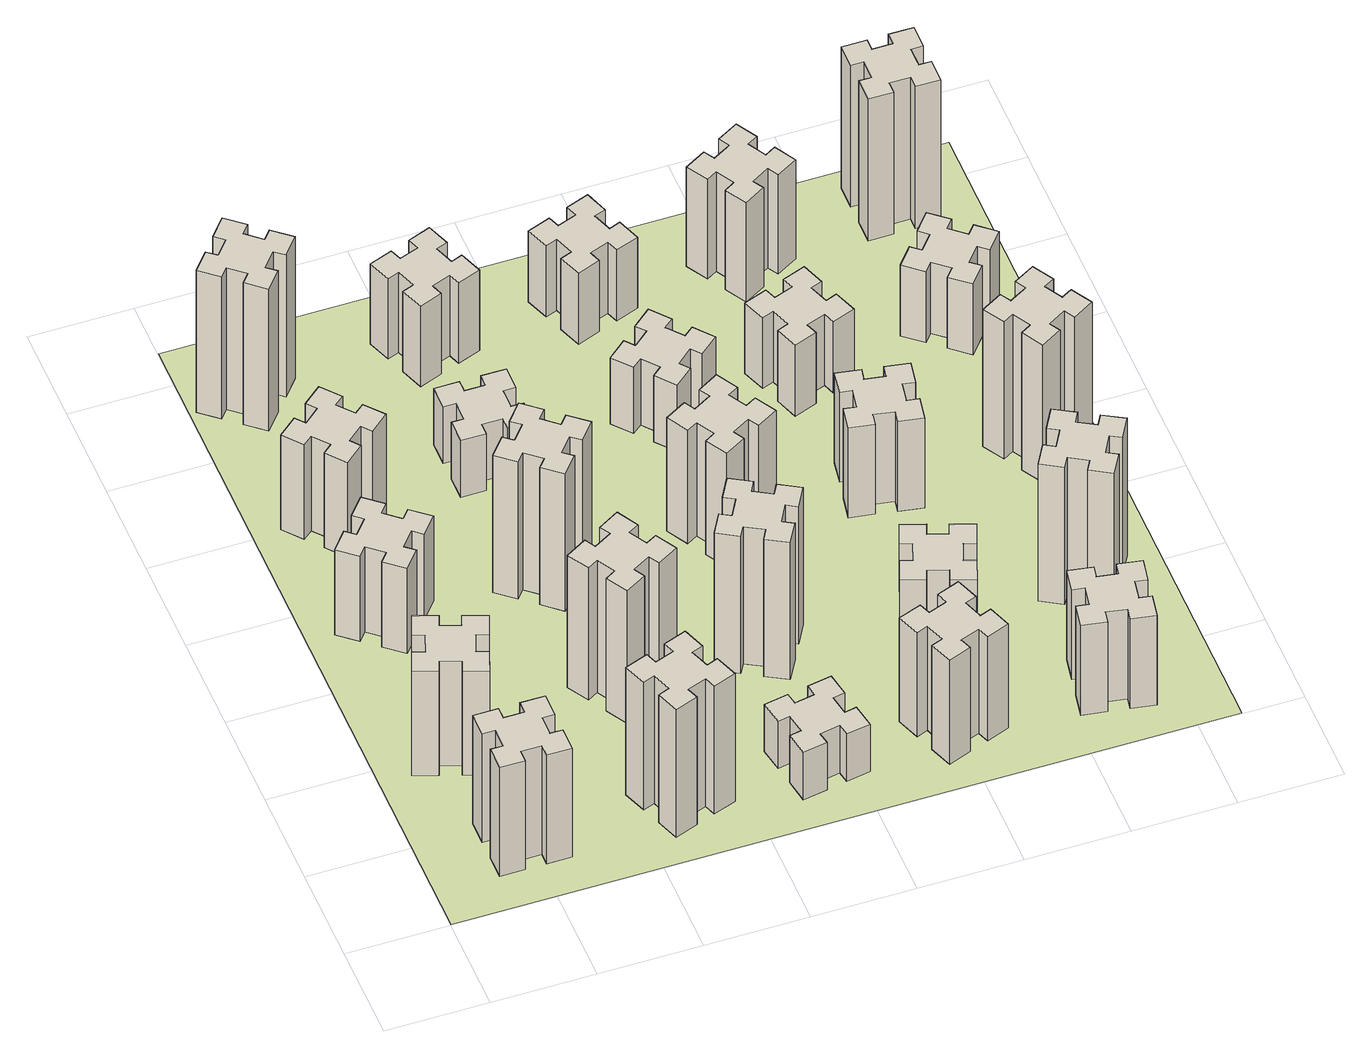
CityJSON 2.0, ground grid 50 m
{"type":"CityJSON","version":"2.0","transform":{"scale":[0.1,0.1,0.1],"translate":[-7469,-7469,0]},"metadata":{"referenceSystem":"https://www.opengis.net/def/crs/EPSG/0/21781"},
"CityObjects":{
"building1":{"type":"Building","attributes":{"class":"1000","function":"1000","usage":"1000","yearOfConstruction":2016,"roofType":"1000","measuredHeight":69,"storeysAboveGround":30,"storeysBelowGround":0},"geometry":[{"type":"Solid","lod":"1","boundaries":[[[[0,1,2,3,4,5,6,7,8,9,10,11,12,13,14,15,16,17,18,19]],[[17,16,20,21]],[[16,15,22,20]],[[15,14,23,22]],[[14,13,24,23]],[[13,12,25,24]],[[12,11,26,25]],[[11,10,27,26]],[[10,9,28,27]],[[9,8,29,28]],[[8,7,30,29]],[[7,6,31,30]],[[6,5,32,31]],[[5,4,33,32]],[[4,3,34,33]],[[3,2,35,34]],[[2,1,36,35]],[[1,0,37,36]],[[0,19,38,37]],[[19,18,39,38]],[[18,17,21,39]],[[24,25,26,27,28,29,30,31,32,33,34,35,36,37,38,39,21,20,22,23]]]]}]},
"building2":{"type":"Building","attributes":{"class":"1000","function":"1000","usage":"1000","yearOfConstruction":2016,"roofType":"1000","measuredHeight":66,"storeysAboveGround":30,"storeysBelowGround":0},"geometry":[{"type":"Solid","lod":"1","boundaries":[[[[40,41,42,43,44,45,46,47,48,49,50,51,52,53,54,55,56,57,58,59]],[[57,56,60,61]],[[56,55,62,60]],[[55,54,63,62]],[[54,53,64,63]],[[53,52,65,64]],[[52,51,66,65]],[[51,50,67,66]],[[50,49,68,67]],[[49,48,69,68]],[[48,47,70,69]],[[47,46,71,70]],[[46,45,72,71]],[[45,44,73,72]],[[44,43,74,73]],[[43,42,75,74]],[[42,41,76,75]],[[41,40,77,76]],[[40,59,78,77]],[[59,58,79,78]],[[58,57,61,79]],[[64,65,66,67,68,69,70,71,72,73,74,75,76,77,78,79,61,60,62,63]]]]}]},
"building3":{"type":"Building","attributes":{"class":"1000","function":"1000","usage":"1000","yearOfConstruction":2016,"roofType":"1000","measuredHeight":54,"storeysAboveGround":30,"storeysBelowGround":0},"geometry":[{"type":"Solid","lod":"1","boundaries":[[[[80,81,82,83,84,85,86,87,88,89,90,91,92,93,94,95,96,97,98,99]],[[97,96,100,101]],[[96,95,102,100]],[[95,94,103,102]],[[94,93,104,103]],[[93,92,105,104]],[[92,91,106,105]],[[91,90,107,106]],[[90,89,108,107]],[[89,88,109,108]],[[88,87,110,109]],[[87,86,111,110]],[[86,85,112,111]],[[85,84,113,112]],[[84,83,114,113]],[[83,82,115,114]],[[82,81,116,115]],[[81,80,117,116]],[[80,99,118,117]],[[99,98,119,118]],[[98,97,101,119]],[[104,105,106,107,108,109,110,111,112,113,114,115,116,117,118,119,101,100,102,103]]]]}]},
"building4":{"type":"Building","attributes":{"class":"1000","function":"1000","usage":"1000","yearOfConstruction":2016,"roofType":"1000","measuredHeight":60,"storeysAboveGround":30,"storeysBelowGround":0},"geometry":[{"type":"Solid","lod":"1","boundaries":[[[[120,121,122,123,124,125,126,127,128,129,130,131,132,133,134,135,136,137,138,139]],[[137,136,140,141]],[[136,135,142,140]],[[135,134,143,142]],[[134,133,144,143]],[[133,132,145,144]],[[132,131,146,145]],[[131,130,147,146]],[[130,129,148,147]],[[129,128,149,148]],[[128,127,150,149]],[[127,126,151,150]],[[126,125,152,151]],[[125,124,153,152]],[[124,123,154,153]],[[123,122,155,154]],[[122,121,156,155]],[[121,120,157,156]],[[120,139,158,157]],[[139,138,159,158]],[[138,137,141,159]],[[144,145,146,147,148,149,150,151,152,153,154,155,156,157,158,159,141,140,142,143]]]]}]},
"building5":{"type":"Building","attributes":{"class":"1000","function":"1000","usage":"1000","yearOfConstruction":2016,"roofType":"1000","measuredHeight":90,"storeysAboveGround":30,"storeysBelowGround":0},"geometry":[{"type":"Solid","lod":"1","boundaries":[[[[160,161,162,163,164,165,166,167,168,169,170,171,172,173,174,175,176,177,178,179]],[[177,176,180,181]],[[176,175,182,180]],[[175,174,183,182]],[[174,173,184,183]],[[173,172,185,184]],[[172,171,186,185]],[[171,170,187,186]],[[170,169,188,187]],[[169,168,189,188]],[[168,167,190,189]],[[167,166,191,190]],[[166,165,192,191]],[[165,164,193,192]],[[164,163,194,193]],[[163,162,195,194]],[[162,161,196,195]],[[161,160,197,196]],[[160,179,198,197]],[[179,178,199,198]],[[178,177,181,199]],[[184,185,186,187,188,189,190,191,192,193,194,195,196,197,198,199,181,180,182,183]]]]}]},
"building6":{"type":"Building","attributes":{"class":"1000","function":"1000","usage":"1000","yearOfConstruction":2016,"roofType":"1000","measuredHeight":81,"storeysAboveGround":30,"storeysBelowGround":0},"geometry":[{"type":"Solid","lod":"1","boundaries":[[[[200,201,202,203,204,205,206,207,208,209,210,211,212,213,214,215,216,217,218,219]],[[217,216,220,221]],[[216,215,222,220]],[[215,214,223,222]],[[214,213,224,223]],[[213,212,225,224]],[[212,211,226,225]],[[211,210,227,226]],[[210,209,228,227]],[[209,208,229,228]],[[208,207,230,229]],[[207,206,231,230]],[[206,205,232,231]],[[205,204,233,232]],[[204,203,234,233]],[[203,202,235,234]],[[202,201,236,235]],[[201,200,237,236]],[[200,219,238,237]],[[219,218,239,238]],[[218,217,221,239]],[[224,225,226,227,228,229,230,231,232,233,234,235,236,237,238,239,221,220,222,223]]]]}]},
"building7":{"type":"Building","attributes":{"class":"1000","function":"1000","usage":"1000","yearOfConstruction":2016,"roofType":"1000","measuredHeight":84,"storeysAboveGround":30,"storeysBelowGround":0},"geometry":[{"type":"Solid","lod":"1","boundaries":[[[[240,241,242,243,244,245,246,247,248,249,250,251,252,253,254,255,256,257,258,259]],[[257,256,260,261]],[[256,255,262,260]],[[255,254,263,262]],[[254,253,264,263]],[[253,252,265,264]],[[252,251,266,265]],[[251,250,267,266]],[[250,249,268,267]],[[249,248,269,268]],[[248,247,270,269]],[[247,246,271,270]],[[246,245,272,271]],[[245,244,273,272]],[[244,243,274,273]],[[243,242,275,274]],[[242,241,276,275]],[[241,240,277,276]],[[240,259,278,277]],[[259,258,279,278]],[[258,257,261,279]],[[264,265,266,267,268,269,270,271,272,273,274,275,276,277,278,279,261,260,262,263]]]]}]},
"building8":{"type":"Building","attributes":{"class":"1000","function":"1000","usage":"1000","yearOfConstruction":2016,"roofType":"1000","measuredHeight":87,"storeysAboveGround":30,"storeysBelowGround":0},"geometry":[{"type":"Solid","lod":"1","boundaries":[[[[280,281,282,283,284,285,286,287,288,289,290,291,292,293,294,295,296,297,298,299]],[[297,296,300,301]],[[296,295,302,300]],[[295,294,303,302]],[[294,293,304,303]],[[293,292,305,304]],[[292,291,306,305]],[[291,290,307,306]],[[290,289,308,307]],[[289,288,309,308]],[[288,287,310,309]],[[287,286,311,310]],[[286,285,312,311]],[[285,284,313,312]],[[284,283,314,313]],[[283,282,315,314]],[[282,281,316,315]],[[281,280,317,316]],[[280,299,318,317]],[[299,298,319,318]],[[298,297,301,319]],[[304,305,306,307,308,309,310,311,312,313,314,315,316,317,318,319,301,300,302,303]]]]}]},
"building9":{"type":"Building","attributes":{"class":"1000","function":"1000","usage":"1000","yearOfConstruction":2016,"roofType":"1000","measuredHeight":36,"storeysAboveGround":30,"storeysBelowGround":0},"geometry":[{"type":"Solid","lod":"1","boundaries":[[[[320,321,322,323,324,325,326,327,328,329,330,331,332,333,334,335,336,337,338,339]],[[337,336,340,341]],[[336,335,342,340]],[[335,334,343,342]],[[334,333,344,343]],[[333,332,345,344]],[[332,331,346,345]],[[331,330,347,346]],[[330,329,348,347]],[[329,328,349,348]],[[328,327,350,349]],[[327,326,351,350]],[[326,325,352,351]],[[325,324,353,352]],[[324,323,354,353]],[[323,322,355,354]],[[322,321,356,355]],[[321,320,357,356]],[[320,339,358,357]],[[339,338,359,358]],[[338,337,341,359]],[[344,345,346,347,348,349,350,351,352,353,354,355,356,357,358,359,341,340,342,343]]]]}]},
"building10":{"type":"Building","attributes":{"class":"1000","function":"1000","usage":"1000","yearOfConstruction":2016,"roofType":"1000","measuredHeight":30,"storeysAboveGround":30,"storeysBelowGround":0},"geometry":[{"type":"Solid","lod":"1","boundaries":[[[[360,361,362,363,364,365,366,367,368,369,370,371,372,373,374,375,376,377,378,379]],[[377,376,380,381]],[[376,375,382,380]],[[375,374,383,382]],[[374,373,384,383]],[[373,372,385,384]],[[372,371,386,385]],[[371,370,387,386]],[[370,369,388,387]],[[369,368,389,388]],[[368,367,390,389]],[[367,366,391,390]],[[366,365,392,391]],[[365,364,393,392]],[[364,363,394,393]],[[363,362,395,394]],[[362,361,396,395]],[[361,360,397,396]],[[360,379,398,397]],[[379,378,399,398]],[[378,377,381,399]],[[384,385,386,387,388,389,390,391,392,393,394,395,396,397,398,399,381,380,382,383]]]]}]},
"building11":{"type":"Building","attributes":{"class":"1000","function":"1000","usage":"1000","yearOfConstruction":2016,"roofType":"1000","measuredHeight":51,"storeysAboveGround":30,"storeysBelowGround":0},"geometry":[{"type":"Solid","lod":"1","boundaries":[[[[400,401,402,403,404,405,406,407,408,409,410,411,412,413,414,415,416,417,418,419]],[[417,416,420,421]],[[416,415,422,420]],[[415,414,423,422]],[[414,413,424,423]],[[413,412,425,424]],[[412,411,426,425]],[[411,410,427,426]],[[410,409,428,427]],[[409,408,429,428]],[[408,407,430,429]],[[407,406,431,430]],[[406,405,432,431]],[[405,404,433,432]],[[404,403,434,433]],[[403,402,435,434]],[[402,401,436,435]],[[401,400,437,436]],[[400,419,438,437]],[[419,418,439,438]],[[418,417,421,439]],[[424,425,426,427,428,429,430,431,432,433,434,435,436,437,438,439,421,420,422,423]]]]}]},
"building12":{"type":"Building","attributes":{"class":"1000","function":"1000","usage":"1000","yearOfConstruction":2016,"roofType":"1000","measuredHeight":87,"storeysAboveGround":30,"storeysBelowGround":0},"geometry":[{"type":"Solid","lod":"1","boundaries":[[[[440,441,442,443,444,445,446,447,448,449,450,451,452,453,454,455,456,457,458,459]],[[457,456,460,461]],[[456,455,462,460]],[[455,454,463,462]],[[454,453,464,463]],[[453,452,465,464]],[[452,451,466,465]],[[451,450,467,466]],[[450,449,468,467]],[[449,448,469,468]],[[448,447,470,469]],[[447,446,471,470]],[[446,445,472,471]],[[445,444,473,472]],[[444,443,474,473]],[[443,442,475,474]],[[442,441,476,475]],[[441,440,477,476]],[[440,459,478,477]],[[459,458,479,478]],[[458,457,461,479]],[[464,465,466,467,468,469,470,471,472,473,474,475,476,477,478,479,461,460,462,463]]]]}]},
"building13":{"type":"Building","attributes":{"class":"1000","function":"1000","usage":"1000","yearOfConstruction":2016,"roofType":"1000","measuredHeight":72,"storeysAboveGround":30,"storeysBelowGround":0},"geometry":[{"type":"Solid","lod":"1","boundaries":[[[[480,481,482,483,484,485,486,487,488,489,490,491,492,493,494,495,496,497,498,499]],[[497,496,500,501]],[[496,495,502,500]],[[495,494,503,502]],[[494,493,504,503]],[[493,492,505,504]],[[492,491,506,505]],[[491,490,507,506]],[[490,489,508,507]],[[489,488,509,508]],[[488,487,510,509]],[[487,486,511,510]],[[486,485,512,511]],[[485,484,513,512]],[[484,483,514,513]],[[483,482,515,514]],[[482,481,516,515]],[[481,480,517,516]],[[480,499,518,517]],[[499,498,519,518]],[[498,497,501,519]],[[504,505,506,507,508,509,510,511,512,513,514,515,516,517,518,519,501,500,502,503]]]]}]},
"building14":{"type":"Building","attributes":{"class":"1000","function":"1000","usage":"1000","yearOfConstruction":2016,"roofType":"1000","measuredHeight":66,"storeysAboveGround":30,"storeysBelowGround":0},"geometry":[{"type":"Solid","lod":"1","boundaries":[[[[520,521,522,523,524,525,526,527,528,529,530,531,532,533,534,535,536,537,538,539]],[[537,536,540,541]],[[536,535,542,540]],[[535,534,543,542]],[[534,533,544,543]],[[533,532,545,544]],[[532,531,546,545]],[[531,530,547,546]],[[530,529,548,547]],[[529,528,549,548]],[[528,527,550,549]],[[527,526,551,550]],[[526,525,552,551]],[[525,524,553,552]],[[524,523,554,553]],[[523,522,555,554]],[[522,521,556,555]],[[521,520,557,556]],[[520,539,558,557]],[[539,538,559,558]],[[538,537,541,559]],[[544,545,546,547,548,549,550,551,552,553,554,555,556,557,558,559,541,540,542,543]]]]}]},
"building15":{"type":"Building","attributes":{"class":"1000","function":"1000","usage":"1000","yearOfConstruction":2016,"roofType":"1000","measuredHeight":42,"storeysAboveGround":30,"storeysBelowGround":0},"geometry":[{"type":"Solid","lod":"1","boundaries":[[[[560,561,562,563,564,565,566,567,568,569,570,571,572,573,574,575,576,577,578,579]],[[577,576,580,581]],[[576,575,582,580]],[[575,574,583,582]],[[574,573,584,583]],[[573,572,585,584]],[[572,571,586,585]],[[571,570,587,586]],[[570,569,588,587]],[[569,568,589,588]],[[568,567,590,589]],[[567,566,591,590]],[[566,565,592,591]],[[565,564,593,592]],[[564,563,594,593]],[[563,562,595,594]],[[562,561,596,595]],[[561,560,597,596]],[[560,579,598,597]],[[579,578,599,598]],[[578,577,581,599]],[[584,585,586,587,588,589,590,591,592,593,594,595,596,597,598,599,581,580,582,583]]]]}]},
"building16":{"type":"Building","attributes":{"class":"1000","function":"1000","usage":"1000","yearOfConstruction":2016,"roofType":"1000","measuredHeight":45,"storeysAboveGround":30,"storeysBelowGround":0},"geometry":[{"type":"Solid","lod":"1","boundaries":[[[[600,601,602,603,604,605,606,607,608,609,610,611,612,613,614,615,616,617,618,619]],[[617,616,620,621]],[[616,615,622,620]],[[615,614,623,622]],[[614,613,624,623]],[[613,612,625,624]],[[612,611,626,625]],[[611,610,627,626]],[[610,609,628,627]],[[609,608,629,628]],[[608,607,630,629]],[[607,606,631,630]],[[606,605,632,631]],[[605,604,633,632]],[[604,603,634,633]],[[603,602,635,634]],[[602,601,636,635]],[[601,600,637,636]],[[600,619,638,637]],[[619,618,639,638]],[[618,617,621,639]],[[624,625,626,627,628,629,630,631,632,633,634,635,636,637,638,639,621,620,622,623]]]]}]},
"building17":{"type":"Building","attributes":{"class":"1000","function":"1000","usage":"1000","yearOfConstruction":2016,"roofType":"1000","measuredHeight":30,"storeysAboveGround":30,"storeysBelowGround":0},"geometry":[{"type":"Solid","lod":"1","boundaries":[[[[640,641,642,643,644,645,646,647,648,649,650,651,652,653,654,655,656,657,658,659]],[[657,656,660,661]],[[656,655,662,660]],[[655,654,663,662]],[[654,653,664,663]],[[653,652,665,664]],[[652,651,666,665]],[[651,650,667,666]],[[650,649,668,667]],[[649,648,669,668]],[[648,647,670,669]],[[647,646,671,670]],[[646,645,672,671]],[[645,644,673,672]],[[644,643,674,673]],[[643,642,675,674]],[[642,641,676,675]],[[641,640,677,676]],[[640,659,678,677]],[[659,658,679,678]],[[658,657,661,679]],[[664,665,666,667,668,669,670,671,672,673,674,675,676,677,678,679,661,660,662,663]]]]}]},
"building18":{"type":"Building","attributes":{"class":"1000","function":"1000","usage":"1000","yearOfConstruction":2016,"roofType":"1000","measuredHeight":57,"storeysAboveGround":30,"storeysBelowGround":0},"geometry":[{"type":"Solid","lod":"1","boundaries":[[[[680,681,682,683,684,685,686,687,688,689,690,691,692,693,694,695,696,697,698,699]],[[697,696,700,701]],[[696,695,702,700]],[[695,694,703,702]],[[694,693,704,703]],[[693,692,705,704]],[[692,691,706,705]],[[691,690,707,706]],[[690,689,708,707]],[[689,688,709,708]],[[688,687,710,709]],[[687,686,711,710]],[[686,685,712,711]],[[685,684,713,712]],[[684,683,714,713]],[[683,682,715,714]],[[682,681,716,715]],[[681,680,717,716]],[[680,699,718,717]],[[699,698,719,718]],[[698,697,701,719]],[[704,705,706,707,708,709,710,711,712,713,714,715,716,717,718,719,701,700,702,703]]]]}]},
"building19":{"type":"Building","attributes":{"class":"1000","function":"1000","usage":"1000","yearOfConstruction":2016,"roofType":"1000","measuredHeight":57,"storeysAboveGround":30,"storeysBelowGround":0},"geometry":[{"type":"Solid","lod":"1","boundaries":[[[[720,721,722,723,724,725,726,727,728,729,730,731,732,733,734,735,736,737,738,739]],[[737,736,740,741]],[[736,735,742,740]],[[735,734,743,742]],[[734,733,744,743]],[[733,732,745,744]],[[732,731,746,745]],[[731,730,747,746]],[[730,729,748,747]],[[729,728,749,748]],[[728,727,750,749]],[[727,726,751,750]],[[726,725,752,751]],[[725,724,753,752]],[[724,723,754,753]],[[723,722,755,754]],[[722,721,756,755]],[[721,720,757,756]],[[720,739,758,757]],[[739,738,759,758]],[[738,737,741,759]],[[744,745,746,747,748,749,750,751,752,753,754,755,756,757,758,759,741,740,742,743]]]]}]},
"building20":{"type":"Building","attributes":{"class":"1000","function":"1000","usage":"1000","yearOfConstruction":2016,"roofType":"1000","measuredHeight":45,"storeysAboveGround":30,"storeysBelowGround":0},"geometry":[{"type":"Solid","lod":"1","boundaries":[[[[760,761,762,763,764,765,766,767,768,769,770,771,772,773,774,775,776,777,778,779]],[[777,776,780,781]],[[776,775,782,780]],[[775,774,783,782]],[[774,773,784,783]],[[773,772,785,784]],[[772,771,786,785]],[[771,770,787,786]],[[770,769,788,787]],[[769,768,789,788]],[[768,767,790,789]],[[767,766,791,790]],[[766,765,792,791]],[[765,764,793,792]],[[764,763,794,793]],[[763,762,795,794]],[[762,761,796,795]],[[761,760,797,796]],[[760,779,798,797]],[[779,778,799,798]],[[778,777,781,799]],[[784,785,786,787,788,789,790,791,792,793,794,795,796,797,798,799,781,780,782,783]]]]}]},
"building21":{"type":"Building","attributes":{"class":"1000","function":"1000","usage":"1000","yearOfConstruction":2016,"roofType":"1000","measuredHeight":63,"storeysAboveGround":30,"storeysBelowGround":0},"geometry":[{"type":"Solid","lod":"1","boundaries":[[[[800,801,802,803,804,805,806,807,808,809,810,811,812,813,814,815,816,817,818,819]],[[817,816,820,821]],[[816,815,822,820]],[[815,814,823,822]],[[814,813,824,823]],[[813,812,825,824]],[[812,811,826,825]],[[811,810,827,826]],[[810,809,828,827]],[[809,808,829,828]],[[808,807,830,829]],[[807,806,831,830]],[[806,805,832,831]],[[805,804,833,832]],[[804,803,834,833]],[[803,802,835,834]],[[802,801,836,835]],[[801,800,837,836]],[[800,819,838,837]],[[819,818,839,838]],[[818,817,821,839]],[[824,825,826,827,828,829,830,831,832,833,834,835,836,837,838,839,821,820,822,823]]]]}]},
"building22":{"type":"Building","attributes":{"class":"1000","function":"1000","usage":"1000","yearOfConstruction":2016,"roofType":"1000","measuredHeight":87,"storeysAboveGround":30,"storeysBelowGround":0},"geometry":[{"type":"Solid","lod":"1","boundaries":[[[[840,841,842,843,844,845,846,847,848,849,850,851,852,853,854,855,856,857,858,859]],[[857,856,860,861]],[[856,855,862,860]],[[855,854,863,862]],[[854,853,864,863]],[[853,852,865,864]],[[852,851,866,865]],[[851,850,867,866]],[[850,849,868,867]],[[849,848,869,868]],[[848,847,870,869]],[[847,846,871,870]],[[846,845,872,871]],[[845,844,873,872]],[[844,843,874,873]],[[843,842,875,874]],[[842,841,876,875]],[[841,840,877,876]],[[840,859,878,877]],[[859,858,879,878]],[[858,857,861,879]],[[864,865,866,867,868,869,870,871,872,873,874,875,876,877,878,879,861,860,862,863]]]]}]},
"building23":{"type":"Building","attributes":{"class":"1000","function":"1000","usage":"1000","yearOfConstruction":2016,"roofType":"1000","measuredHeight":87,"storeysAboveGround":30,"storeysBelowGround":0},"geometry":[{"type":"Solid","lod":"1","boundaries":[[[[880,881,882,883,884,885,886,887,888,889,890,891,892,893,894,895,896,897,898,899]],[[897,896,900,901]],[[896,895,902,900]],[[895,894,903,902]],[[894,893,904,903]],[[893,892,905,904]],[[892,891,906,905]],[[891,890,907,906]],[[890,889,908,907]],[[889,888,909,908]],[[888,887,910,909]],[[887,886,911,910]],[[886,885,912,911]],[[885,884,913,912]],[[884,883,914,913]],[[883,882,915,914]],[[882,881,916,915]],[[881,880,917,916]],[[880,899,918,917]],[[899,898,919,918]],[[898,897,901,919]],[[904,905,906,907,908,909,910,911,912,913,914,915,916,917,918,919,901,900,902,903]]]]}]},
"building24":{"type":"Building","attributes":{"class":"1000","function":"1000","usage":"1000","yearOfConstruction":2016,"roofType":"1000","measuredHeight":45,"storeysAboveGround":30,"storeysBelowGround":0},"geometry":[{"type":"Solid","lod":"1","boundaries":[[[[920,921,922,923,924,925,926,927,928,929,930,931,932,933,934,935,936,937,938,939]],[[937,936,940,941]],[[936,935,942,940]],[[935,934,943,942]],[[934,933,944,943]],[[933,932,945,944]],[[932,931,946,945]],[[931,930,947,946]],[[930,929,948,947]],[[929,928,949,948]],[[928,927,950,949]],[[927,926,951,950]],[[926,925,952,951]],[[925,924,953,952]],[[924,923,954,953]],[[923,922,955,954]],[[922,921,956,955]],[[921,920,957,956]],[[920,939,958,957]],[[939,938,959,958]],[[938,937,941,959]],[[944,945,946,947,948,949,950,951,952,953,954,955,956,957,958,959,941,940,942,943]]]]}]},
"building25":{"type":"Building","attributes":{"class":"1000","function":"1000","usage":"1000","yearOfConstruction":2016,"roofType":"1000","measuredHeight":90,"storeysAboveGround":30,"storeysBelowGround":0},"geometry":[{"type":"Solid","lod":"1","boundaries":[[[[960,961,962,963,964,965,966,967,968,969,970,971,972,973,974,975,976,977,978,979]],[[977,976,980,981]],[[976,975,982,980]],[[975,974,983,982]],[[974,973,984,983]],[[973,972,985,984]],[[972,971,986,985]],[[971,970,987,986]],[[970,969,988,987]],[[969,968,989,988]],[[968,967,990,989]],[[967,966,991,990]],[[966,965,992,991]],[[965,964,993,992]],[[964,963,994,993]],[[963,962,995,994]],[[962,961,996,995]],[[961,960,997,996]],[[960,979,998,997]],[[979,978,999,998]],[[978,977,981,999]],[[984,985,986,987,988,989,990,991,992,993,994,995,996,997,998,999,981,980,982,983]]]]}]},
"landuse1":{"type":"LandUse","attributes":{"name":"plot1","function":"1010"},"geometry":[{"type":"MultiSurface","lod":"1","boundaries":[[[1000,1001,1002,1003]]]}]}
},
"vertices":[
[425,265,0],[525,265,0],[525,205,0],[645,205,0],[645,325,0],[585,325,0],[585,425,0],[645,425,0],[645,545,0],[525,545,0],[525,485,0],[425,485,0],[425,545,0],[305,545,0],[305,425,0],[365,425,0],[365,325,0],[305,325,0],[305,205,0],[425,205,0],[365,325,690],[305,325,690],[365,425,690],[305,425,690],[305,545,690],[425,545,690],[425,485,690],[525,485,690],[525,545,690],[645,545,690],[645,425,690],[585,425,690],[585,325,690],[645,325,690],[645,205,690],[525,205,690],[525,265,690],[425,265,690],[425,205,690],[305,205,690],
[289,1100,0],[255,1006,0],[199,1027,0],[157,914,0],[270,873,0],[291,929,0],[385,895,0],[364,839,0],[477,797,0],[518,910,0],[462,931,0],[496,1025,0],[552,1004,0],[593,1117,0],[480,1158,0],[460,1102,0],[366,1136,0],[387,1192,0],[274,1233,0],[233,1120,0],[366,1136,660],[387,1192,660],[460,1102,660],[480,1158,660],[593,1117,660],[552,1004,660],[496,1025,660],[462,931,660],[518,910,660],[477,797,660],[364,839,660],[385,895,660],[291,929,660],[270,873,660],[157,914,660],[199,1027,660],[255,1006,660],[289,1100,660],[233,1120,660],[274,1233,660],
[484,1907,0],[408,1972,0],[446,2018,0],[354,2095,0],[277,2003,0],[323,1964,0],[259,1888,0],[213,1926,0],[136,1834,0],[228,1757,0],[266,1803,0],[343,1739,0],[304,1693,0],[396,1616,0],[473,1708,0],[427,1746,0],[492,1823,0],[538,1784,0],[615,1876,0],[523,1953,0],[492,1823,540],[538,1784,540],[427,1746,540],[473,1708,540],[396,1616,540],[304,1693,540],[343,1739,540],[266,1803,540],[228,1757,540],[136,1834,540],[213,1926,540],[259,1888,540],[323,1964,540],[277,2003,540],[354,2095,540],[446,2018,540],[408,1972,540],[484,1907,540],[523,1953,540],[615,1876,540],
[492,2528,0],[427,2604,0],[473,2643,0],[396,2735,0],[304,2658,0],[343,2612,0],[266,2547,0],[228,2593,0],[136,2516,0],[213,2424,0],[259,2463,0],[323,2386,0],[277,2348,0],[354,2256,0],[446,2333,0],[408,2379,0],[484,2443,0],[523,2397,0],[615,2474,0],[538,2566,0],[484,2443,600],[523,2397,600],[408,2379,600],[446,2333,600],[354,2256,600],[277,2348,600],[323,2386,600],[259,2463,600],[213,2424,600],[136,2516,600],[228,2593,600],[266,2547,600],[343,2612,600],[304,2658,600],[396,2735,600],[473,2643,600],[427,2604,600],[492,2528,600],[538,2566,600],[615,2474,600],
[384,3387,0],[308,3452,0],[346,3498,0],[254,3575,0],[177,3483,0],[223,3444,0],[159,3368,0],[113,3406,0],[36,3314,0],[128,3237,0],[166,3283,0],[243,3219,0],[204,3173,0],[296,3096,0],[373,3188,0],[327,3226,0],[392,3303,0],[438,3264,0],[515,3356,0],[423,3433,0],[392,3303,900],[438,3264,900],[327,3226,900],[373,3188,900],[296,3096,900],[204,3173,900],[243,3219,900],[166,3283,900],[128,3237,900],[36,3314,900],[113,3406,900],[159,3368,900],[223,3444,900],[177,3483,900],[254,3575,900],[346,3498,900],[308,3452,900],[384,3387,900],[423,3433,900],[515,3356,900],
[1206,255,0],[1300,289,0],[1320,233,0],[1433,274,0],[1392,387,0],[1336,366,0],[1302,460,0],[1358,480,0],[1317,593,0],[1204,552,0],[1225,496,0],[1131,462,0],[1110,518,0],[997,477,0],[1039,364,0],[1095,385,0],[1129,291,0],[1073,270,0],[1114,157,0],[1227,199,0],[1129,291,810],[1073,270,810],[1095,385,810],[1039,364,810],[997,477,810],[1110,518,810],[1131,462,810],[1225,496,810],[1204,552,810],[1317,593,810],[1358,480,810],[1302,460,810],[1336,366,810],[1392,387,810],[1433,274,810],[1320,233,810],[1300,289,810],[1206,255,810],[1227,199,810],[1114,157,810],
[1204,1236,0],[1117,1186,0],[1087,1238,0],[983,1178,0],[1043,1074,0],[1095,1104,0],[1145,1017,0],[1093,987,0],[1153,883,0],[1257,943,0],[1227,995,0],[1314,1045,0],[1344,993,0],[1448,1053,0],[1388,1157,0],[1336,1127,0],[1286,1214,0],[1338,1244,0],[1278,1348,0],[1174,1288,0],[1286,1214,840],[1338,1244,840],[1336,1127,840],[1388,1157,840],[1448,1053,840],[1344,993,840],[1314,1045,840],[1227,995,840],[1257,943,840],[1153,883,840],[1093,987,840],[1145,1017,840],[1095,1104,840],[1043,1074,840],[983,1178,840],[1087,1238,840],[1117,1186,840],[1204,1236,840],[1174,1288,840],[1278,1348,840],
[1006,1803,0],[1083,1739,0],[1044,1693,0],[1136,1616,0],[1213,1708,0],[1167,1746,0],[1232,1823,0],[1278,1784,0],[1355,1876,0],[1263,1953,0],[1224,1907,0],[1148,1972,0],[1186,2018,0],[1094,2095,0],[1017,2003,0],[1063,1964,0],[999,1888,0],[953,1926,0],[876,1834,0],[968,1757,0],[999,1888,870],[953,1926,870],[1063,1964,870],[1017,2003,870],[1094,2095,870],[1186,2018,870],[1148,1972,870],[1224,1907,870],[1263,1953,870],[1355,1876,870],[1278,1784,870],[1232,1823,870],[1167,1746,870],[1213,1708,870],[1136,1616,870],[1044,1693,870],[1083,1739,870],[1006,1803,870],[968,1757,870],[876,1834,870],
[1165,2705,0],[1065,2705,0],[1065,2765,0],[945,2765,0],[945,2645,0],[1005,2645,0],[1005,2545,0],[945,2545,0],[945,2425,0],[1065,2425,0],[1065,2485,0],[1165,2485,0],[1165,2425,0],[1285,2425,0],[1285,2545,0],[1225,2545,0],[1225,2645,0],[1285,2645,0],[1285,2765,0],[1165,2765,0],[1225,2645,360],[1285,2645,360],[1225,2545,360],[1285,2545,360],[1285,2425,360],[1165,2425,360],[1165,2485,360],[1065,2485,360],[1065,2425,360],[945,2425,360],[945,2545,360],[1005,2545,360],[1005,2645,360],[945,2645,360],[945,2765,360],[1065,2765,360],[1065,2705,360],[1165,2705,360],[1165,2765,360],[1285,2765,360],
[1825,258,0],[1924,276,0],[1934,217,0],[2052,237,0],[2031,356,0],[1972,345,0],[1955,444,0],[2014,454,0],[1993,572,0],[1875,551,0],[1885,492,0],[1787,475,0],[1777,534,0],[1658,513,0],[1679,395,0],[1738,405,0],[1756,307,0],[1697,297,0],[1717,178,0],[1836,199,0],[1756,307,300],[1697,297,300],[1738,405,300],[1679,395,300],[1658,513,300],[1777,534,300],[1787,475,300],[1885,492,300],[1875,551,300],[1993,572,300],[2014,454,300],[1955,444,300],[1972,345,300],[2031,356,300],[2052,237,300],[1934,217,300],[1924,276,300],[1825,258,300],[1836,199,300],[1717,178,300],
[1125,3456,0],[1031,3422,0],[1010,3478,0],[897,3437,0],[939,3324,0],[995,3345,0],[1029,3251,0],[973,3230,0],[1014,3117,0],[1127,3159,0],[1106,3215,0],[1200,3249,0],[1220,3193,0],[1333,3234,0],[1292,3347,0],[1236,3326,0],[1202,3420,0],[1258,3440,0],[1217,3553,0],[1104,3512,0],[1202,3420,510],[1258,3440,510],[1236,3326,510],[1292,3347,510],[1333,3234,510],[1220,3193,510],[1200,3249,510],[1106,3215,510],[1127,3159,510],[1014,3117,510],[973,3230,510],[1029,3251,510],[995,3345,510],[939,3324,510],[897,3437,510],[1010,3478,510],[1031,3422,510],[1125,3456,510],[1104,3512,510],[1217,3553,510],
[1926,1017,0],[1976,1104,0],[2028,1074,0],[2088,1178,0],[1984,1238,0],[1954,1186,0],[1867,1236,0],[1897,1288,0],[1793,1348,0],[1733,1244,0],[1785,1214,0],[1735,1127,0],[1683,1157,0],[1623,1053,0],[1727,993,0],[1757,1045,0],[1844,995,0],[1814,943,0],[1918,883,0],[1978,987,0],[1844,995,870],[1814,943,870],[1757,1045,870],[1727,993,870],[1623,1053,870],[1683,1157,870],[1735,1127,870],[1785,1214,870],[1733,1244,870],[1793,1348,870],[1897,1288,870],[1867,1236,870],[1954,1186,870],[1984,1238,870],[2088,1178,870],[2028,1074,870],[1976,1104,870],[1926,1017,870],[1978,987,870],[1918,883,870],
[1967,1735,0],[2054,1785,0],[2084,1733,0],[2188,1793,0],[2128,1897,0],[2076,1867,0],[2026,1954,0],[2078,1984,0],[2018,2088,0],[1914,2028,0],[1944,1976,0],[1857,1926,0],[1827,1978,0],[1723,1918,0],[1783,1814,0],[1835,1844,0],[1885,1757,0],[1833,1727,0],[1893,1623,0],[1997,1683,0],[1885,1757,720],[1833,1727,720],[1835,1844,720],[1783,1814,720],[1723,1918,720],[1827,1978,720],[1857,1926,720],[1944,1976,720],[1914,2028,720],[2018,2088,720],[2078,1984,720],[2026,1954,720],[2076,1867,720],[2128,1897,720],[2188,1793,720],[2084,1733,720],[2054,1785,720],[1967,1735,720],[1997,1683,720],[1893,1623,720],
[2375,385,0],[2409,291,0],[2353,270,0],[2394,157,0],[2507,199,0],[2486,255,0],[2580,289,0],[2600,233,0],[2713,274,0],[2672,387,0],[2616,366,0],[2582,460,0],[2638,480,0],[2597,593,0],[2484,552,0],[2505,496,0],[2411,462,0],[2390,518,0],[2277,477,0],[2319,364,0],[2411,462,660],[2390,518,660],[2505,496,660],[2484,552,660],[2597,593,660],[2638,480,660],[2582,460,660],[2616,366,660],[2672,387,660],[2713,274,660],[2600,233,660],[2580,289,660],[2486,255,660],[2507,199,660],[2394,157,660],[2353,270,660],[2409,291,660],[2375,385,660],[2319,364,660],[2277,477,660],
[1988,2479,0],[2064,2543,0],[2103,2497,0],[2195,2574,0],[2118,2666,0],[2072,2628,0],[2007,2704,0],[2053,2743,0],[1976,2835,0],[1884,2758,0],[1923,2712,0],[1846,2647,0],[1808,2693,0],[1716,2616,0],[1793,2524,0],[1839,2563,0],[1903,2486,0],[1857,2448,0],[1934,2356,0],[2026,2433,0],[1903,2486,420],[1857,2448,420],[1839,2563,420],[1793,2524,420],[1716,2616,420],[1808,2693,420],[1846,2647,420],[1923,2712,420],[1884,2758,420],[1976,2835,420],[2053,2743,420],[2007,2704,420],[2072,2628,420],[2118,2666,420],[2195,2574,420],[2103,2497,420],[2064,2543,420],[1988,2479,420],[2026,2433,420],[1934,2356,420],
[1865,3456,0],[1771,3422,0],[1750,3478,0],[1637,3437,0],[1679,3324,0],[1735,3345,0],[1769,3251,0],[1713,3230,0],[1754,3117,0],[1867,3159,0],[1846,3215,0],[1940,3249,0],[1960,3193,0],[2073,3234,0],[2032,3347,0],[1976,3326,0],[1942,3420,0],[1998,3440,0],[1957,3553,0],[1844,3512,0],[1942,3420,450],[1998,3440,450],[1976,3326,450],[2032,3347,450],[2073,3234,450],[1960,3193,450],[1940,3249,450],[1846,3215,450],[1867,3159,450],[1754,3117,450],[1713,3230,450],[1769,3251,450],[1735,3345,450],[1679,3324,450],[1637,3437,450],[1750,3478,450],[1771,3422,450],[1865,3456,450],[1844,3512,450],[1957,3553,450],
[2609,1200,0],[2575,1106,0],[2519,1127,0],[2477,1014,0],[2590,973,0],[2611,1029,0],[2705,995,0],[2684,939,0],[2797,897,0],[2838,1010,0],[2782,1031,0],[2816,1125,0],[2872,1104,0],[2913,1217,0],[2800,1258,0],[2780,1202,0],[2686,1236,0],[2707,1292,0],[2594,1333,0],[2553,1220,0],[2686,1236,300],[2707,1292,300],[2780,1202,300],[2800,1258,300],[2913,1217,300],[2872,1104,300],[2816,1125,300],[2782,1031,300],[2838,1010,300],[2797,897,300],[2684,939,300],[2705,995,300],[2611,1029,300],[2590,973,300],[2477,1014,300],[2519,1127,300],[2575,1106,300],[2609,1200,300],[2553,1220,300],[2594,1333,300],
[2627,1756,0],[2725,1738,0],[2715,1679,0],[2833,1658,0],[2854,1777,0],[2795,1787,0],[2812,1885,0],[2871,1875,0],[2892,1993,0],[2774,2014,0],[2764,1955,0],[2665,1972,0],[2676,2031,0],[2557,2052,0],[2537,1934,0],[2596,1924,0],[2578,1825,0],[2519,1836,0],[2498,1717,0],[2617,1697,0],[2578,1825,570],[2519,1836,570],[2596,1924,570],[2537,1934,570],[2557,2052,570],[2676,2031,570],[2665,1972,570],[2764,1955,570],[2774,2014,570],[2892,1993,570],[2871,1875,570],[2812,1885,570],[2795,1787,570],[2854,1777,570],[2833,1658,570],[2715,1679,570],[2725,1738,570],[2627,1756,570],[2617,1697,570],[2498,1717,570],
[3335,307,0],[3352,405,0],[3411,395,0],[3432,513,0],[3314,534,0],[3304,475,0],[3205,492,0],[3216,551,0],[3097,572,0],[3077,454,0],[3136,444,0],[3118,345,0],[3059,356,0],[3038,237,0],[3157,217,0],[3167,276,0],[3265,258,0],[3255,199,0],[3373,178,0],[3394,297,0],[3265,258,570],[3255,199,570],[3167,276,570],[3157,217,570],[3038,237,570],[3059,356,570],[3118,345,570],[3136,444,570],[3077,454,570],[3097,572,570],[3216,551,570],[3205,492,570],[3304,475,570],[3314,534,570],[3432,513,570],[3411,395,570],[3352,405,570],[3335,307,570],[3394,297,570],[3373,178,570],
[2586,2475,0],[2680,2509,0],[2700,2453,0],[2813,2494,0],[2772,2607,0],[2716,2586,0],[2682,2680,0],[2738,2700,0],[2697,2813,0],[2584,2772,0],[2605,2716,0],[2511,2682,0],[2490,2738,0],[2377,2697,0],[2419,2584,0],[2475,2605,0],[2509,2511,0],[2453,2490,0],[2494,2377,0],[2607,2419,0],[2509,2511,450],[2453,2490,450],[2475,2605,450],[2419,2584,450],[2377,2697,450],[2490,2738,450],[2511,2682,450],[2605,2716,450],[2584,2772,450],[2697,2813,450],[2738,2700,450],[2682,2680,450],[2716,2586,450],[2772,2607,450],[2813,2494,450],[2700,2453,450],[2680,2509,450],[2586,2475,450],[2607,2419,450],[2494,2377,450],
[2716,3347,0],[2666,3434,0],[2718,3464,0],[2658,3568,0],[2554,3508,0],[2584,3456,0],[2497,3406,0],[2467,3458,0],[2363,3398,0],[2423,3294,0],[2475,3324,0],[2525,3237,0],[2473,3207,0],[2533,3103,0],[2637,3163,0],[2607,3215,0],[2694,3265,0],[2724,3213,0],[2828,3273,0],[2768,3377,0],[2694,3265,630],[2724,3213,630],[2607,3215,630],[2637,3163,630],[2533,3103,630],[2473,3207,630],[2525,3237,630],[2475,3324,630],[2423,3294,630],[2363,3398,630],[2467,3458,630],[2497,3406,630],[2584,3456,630],[2554,3508,630],[2658,3568,630],[2718,3464,630],[2666,3434,630],[2716,3347,630],[2768,3377,630],[2828,3273,630],
[3434,1086,0],[3347,1136,0],[3377,1188,0],[3273,1248,0],[3213,1144,0],[3265,1114,0],[3215,1027,0],[3163,1057,0],[3103,953,0],[3207,893,0],[3237,945,0],[3324,895,0],[3294,843,0],[3398,783,0],[3458,887,0],[3406,917,0],[3456,1004,0],[3508,974,0],[3568,1078,0],[3464,1138,0],[3456,1004,870],[3508,974,870],[3406,917,870],[3458,887,870],[3398,783,870],[3294,843,870],[3324,895,870],[3237,945,870],[3207,893,870],[3103,953,870],[3163,1057,870],[3215,1027,870],[3265,1114,870],[3213,1144,870],[3273,1248,870],[3377,1188,870],[3347,1136,870],[3434,1086,870],[3464,1138,870],[3568,1078,870],
[3556,1867,0],[3506,1954,0],[3558,1984,0],[3498,2088,0],[3394,2028,0],[3424,1976,0],[3337,1926,0],[3307,1978,0],[3203,1918,0],[3263,1814,0],[3315,1844,0],[3365,1757,0],[3313,1727,0],[3373,1623,0],[3477,1683,0],[3447,1735,0],[3534,1785,0],[3564,1733,0],[3668,1793,0],[3608,1897,0],[3534,1785,870],[3564,1733,870],[3447,1735,870],[3477,1683,870],[3373,1623,870],[3313,1727,870],[3365,1757,870],[3315,1844,870],[3263,1814,870],[3203,1918,870],[3307,1978,870],[3337,1926,870],[3424,1976,870],[3394,2028,870],[3498,2088,870],[3558,1984,870],[3506,1954,870],[3556,1867,870],[3608,1897,870],[3668,1793,870],
[3444,2747,0],[3368,2812,0],[3406,2858,0],[3314,2935,0],[3237,2843,0],[3283,2804,0],[3219,2728,0],[3173,2766,0],[3096,2674,0],[3188,2597,0],[3226,2643,0],[3303,2579,0],[3264,2533,0],[3356,2456,0],[3433,2548,0],[3387,2586,0],[3452,2663,0],[3498,2624,0],[3575,2716,0],[3483,2793,0],[3452,2663,450],[3498,2624,450],[3387,2586,450],[3433,2548,450],[3356,2456,450],[3264,2533,450],[3303,2579,450],[3226,2643,450],[3188,2597,450],[3096,2674,450],[3173,2766,450],[3219,2728,450],[3283,2804,450],[3237,2843,450],[3314,2935,450],[3406,2858,450],[3368,2812,450],[3444,2747,450],[3483,2793,450],[3575,2716,450],
[3285,3325,0],[3385,3325,0],[3385,3265,0],[3505,3265,0],[3505,3385,0],[3445,3385,0],[3445,3485,0],[3505,3485,0],[3505,3605,0],[3385,3605,0],[3385,3545,0],[3285,3545,0],[3285,3605,0],[3165,3605,0],[3165,3485,0],[3225,3485,0],[3225,3385,0],[3165,3385,0],[3165,3265,0],[3285,3265,0],[3225,3385,900],[3165,3385,900],[3225,3485,900],[3165,3485,900],[3165,3605,900],[3285,3605,900],[3285,3545,900],[3385,3545,900],[3385,3605,900],[3505,3605,900],[3505,3485,900],[3445,3485,900],[3445,3385,900],[3505,3385,900],[3505,3265,900],[3385,3265,900],[3385,3325,900],[3285,3325,900],[3285,3265,900],[3165,3265,900],
[5,3705,0],[3705,3705,0],[3705,5,0],[5,5,0]
]}
